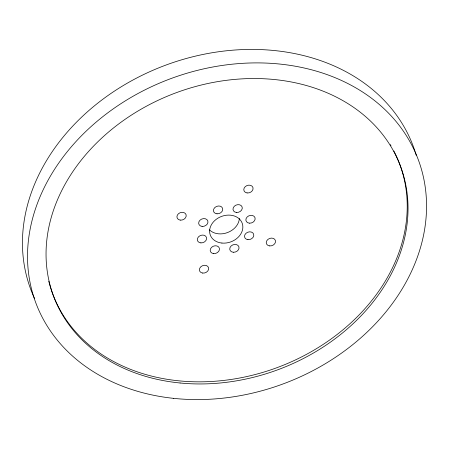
<?xml version="1.0" encoding="UTF-8"?>
<svg xmlns="http://www.w3.org/2000/svg" width="449" height="449" viewBox="0 0 449 449"><rect width="100%" height="100%" fill="white"/><g stroke="black" fill="none" stroke-linecap="round" stroke-linejoin="round"><path stroke-width="0.67" d="M239.368 218.517A17.017 13.554 -20.6 0 1 227.559 232.554A17.017 13.554 -20.6 0 1 209.408 229.826M397.808 159.406A185.235 147.547 -20.6 0 1 278.453 367.119A185.235 147.547 -20.6 0 1 51.382 290.172M51.175 289.543A185.235 147.547 -20.6 0 1 48.795 281.259M390.276 144.629A185.235 147.547 -20.6 0 1 390.961 145.779M393.852 151.01A185.235 147.547 -20.6 0 1 397.55 158.8M415.213 151.992A204.188 162.645 -20.6 0 1 416.212 155.253M34.674 298.748A204.188 162.645 -20.6 0 1 162.297 66.446A204.188 162.645 -20.6 0 1 415.005 151.347M221.924 243.061A17.017 13.554 -20.6 0 0 242.297 223.512A17.017 13.554 -20.6 0 0 214.487 220.79A17.017 13.554 -20.6 0 0 221.924 243.061M200.894 242.898A4.765 3.794 -20.6 0 0 206.428 237.308A4.765 3.794 -20.6 0 0 198.581 236.746A4.765 3.794 -20.6 0 0 200.894 242.898M213.623 253.59A4.765 3.794 -20.6 0 0 219.342 248.123A4.765 3.794 -20.6 0 0 211.558 247.348A4.765 3.794 -20.6 0 0 213.623 253.59M202.684 273.071A4.765 3.794 -20.6 0 0 208.566 267.727A4.765 3.794 -20.6 0 0 200.849 266.757A4.765 3.794 -20.6 0 0 202.684 273.071M233.317 252.259A4.765 3.794 -20.6 0 0 238.851 246.669A4.765 3.794 -20.6 0 0 231.005 246.103A4.765 3.794 -20.6 0 0 233.317 252.259M247.949 239.643A4.765 3.794 -20.6 0 0 253.663 234.176A4.765 3.794 -20.6 0 0 245.884 233.401A4.765 3.794 -20.6 0 0 247.949 239.643M269.552 245.9A4.765 3.794 -20.6 0 0 275.433 240.557A4.765 3.794 -20.6 0 0 267.716 239.581A4.765 3.794 -20.6 0 0 269.552 245.9M249.436 223.175A4.765 3.794 -20.6 0 0 254.97 217.585A4.765 3.794 -20.6 0 0 247.124 217.019A4.765 3.794 -20.6 0 0 249.436 223.175M236.421 212.461A4.765 3.794 -20.6 0 0 242.134 206.995A4.765 3.794 -20.6 0 0 234.35 206.22A4.765 3.794 -20.6 0 0 236.421 212.461M247.09 192.947A4.765 3.794 -20.6 0 0 252.972 187.603A4.765 3.794 -20.6 0 0 245.255 186.627A4.765 3.794 -20.6 0 0 247.09 192.947M217.013 213.814A4.765 3.794 -20.6 0 0 222.547 208.224A4.765 3.794 -20.6 0 0 214.701 207.663A4.765 3.794 -20.6 0 0 217.013 213.814M202.095 226.408A4.765 3.794 -20.6 0 0 207.808 220.942A4.765 3.794 -20.6 0 0 200.024 220.167A4.765 3.794 -20.6 0 0 202.095 226.408M180.223 220.117A4.765 3.794 -20.6 0 0 186.105 214.774A4.765 3.794 -20.6 0 0 178.388 213.797A4.765 3.794 -20.6 0 0 180.223 220.117M173.381 398.33A204.188 162.645 -20.6 0 0 420.281 165.473A204.188 162.645 -20.6 0 0 87.437 129.918A204.188 162.645 -20.6 0 0 173.381 398.33M180.088 382.991A185.235 147.547 -20.6 0 0 401.889 170.193A185.235 147.547 -20.6 0 0 99.122 140.537A185.235 147.547 -20.6 0 0 180.088 382.991"/></g></svg>
